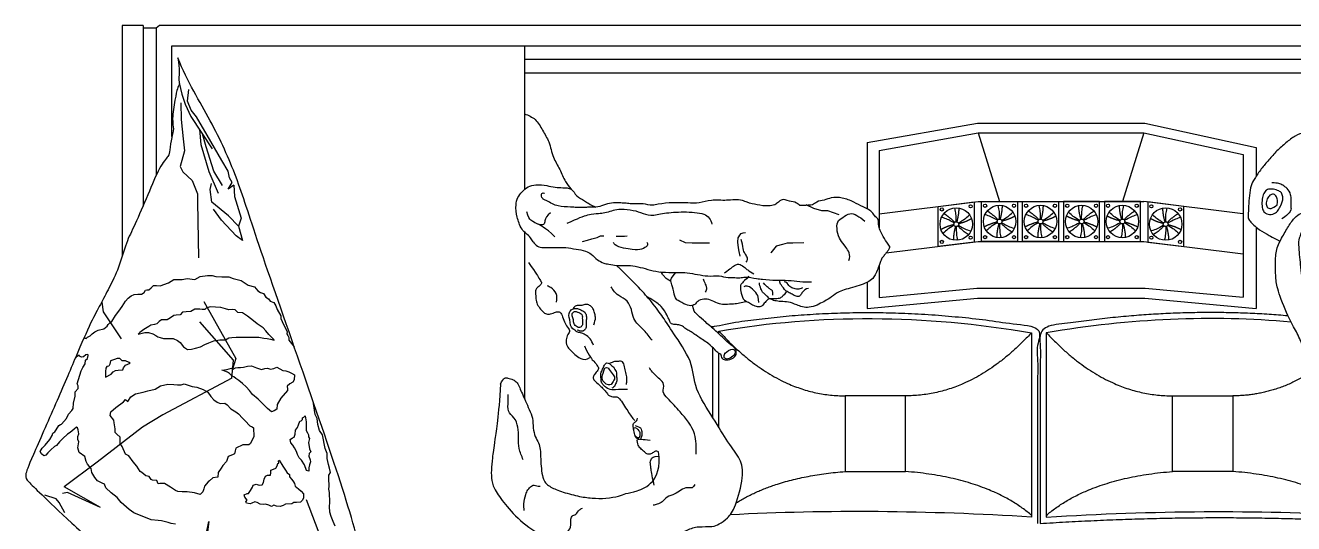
# Model space of a CAD drawing. Header units: metres. Extents: x -22.6 to 47.7, y -9.5 to 1.5.
# Drawn here: x -0.992 to 2.111, y -4.227 to -3.007 of the extents above; entities that cross this region are included whole.
import ezdxf

# ---------------------------------------------------------------- set-up
doc = ezdxf.new("R2010")
doc.units = ezdxf.units.M
for name, color, linetype in [('deco', 7, 'Continuous'), ('furgoone', 7, 'Continuous'), ('persone', 7, 'Continuous'), ('sound', 7, 'Continuous')]:
    doc.layers.add(name, color=color, linetype=linetype)

msp = doc.modelspace()

# ---------------------------------------------------------------- hatches: boundary and pattern name
at = {"layer": 'persone', "transparency": 33554534}
h = msp.add_hatch(dxfattribs=at)
h.set_pattern_fill('ANGLE', color=256)
h.set_pattern_definition([(0, (-29.6444, 4.653), (0, 6.985), [5.08, -1.905]), (90, (-29.6444, 4.653), (-6.985, 4e-16), [5.08, -1.905])])
h.paths.add_polyline_path([(0.2807, -4.8122), (0.3243, -4.6641), (0.3802, -4.509), (0.3638, -4.4367), (0.3461, -4.3808), (0.3226, -4.3227), (0.3406, -4.2254), (0.3215, -4.1852), (0.2752, -4.1539), (0.2445, -4.1688), (0.2374, -4.2058), (0.2368, -4.2458), (0.2276, -4.2658), (0.2119, -4.2741), (0.211, -4.2956), (0.2318, -4.3064), (0.2567, -4.3239), (0.2667, -4.3463), (0.2642, -4.4168), (0.2711, -4.4899), (0.2779, -4.5171), (0.2356, -4.5662), (0.226, -4.5676), (0.1838, -4.6126), (0.1415, -4.663), (0.1224, -4.6971), (0.1019, -4.7066), (0.0842, -4.7066), (0.0714, -4.6999), (0.078, -4.6273), (0.0626, -4.6031), (0.0626, -4.5635), (0.0339, -4.5349), (-0.0233, -4.5063), (-0.1003, -4.5063), (-0.1422, -4.5305), (-0.1532, -4.5789), (-0.151, -4.6603), (-0.1047, -4.7021), (-0.0739, -4.7351), (-0.0651, -4.7571), (-0.0739, -4.7813), (-0.0981, -4.8121), (-0.1488, -4.8451), (-0.1818, -4.8825), (-0.2126, -4.9705), (-0.2456, -4.9507), (-0.3073, -4.9419), (-0.3403, -4.9595), (-0.3117, -4.9925), (-0.2302, -5.0365), (-0.1774, -5.0739), (-0.1708, -5.1861), (-0.1664, -5.2631), (-0.1047, -5.3027), (-0.0761, -5.2917), (-0.0541, -5.2521), (-0.0563, -5.2059), (-0.0475, -5.1355), (-0.0365, -5.1663), (-0.0189, -5.2169), (-0.0145, -5.3115), (-0.0013, -5.3357), (-0.0145, -5.3643), (-0.0255, -5.4325), (-0.0498, -5.5764), (-0.0542, -5.7436), (-0.0586, -5.8712), (-0.0299, -6.1792), (-0.0255, -6.2452), (-0.0365, -6.265), (-0.0255, -6.3046), (-0.0189, -6.3464), (-0.0696, -6.4124), (-0.0608, -6.4454), (0.0713, -6.4476), (0.1374, -6.4058), (0.1285, -6.3574), (0.1594, -6.3002), (0.1528, -6.2804), (0.1418, -6.2364), (0.1396, -6.1946), (0.1219, -6.1374), (0.1241, -5.9922), (0.1109, -5.8712), (0.1616, -5.6424), (0.1792, -5.495), (0.2078, -5.4884), (0.3201, -5.7194), (0.3707, -5.8316), (0.3663, -6.0076), (0.3773, -6.1418), (0.3663, -6.1726), (0.3663, -6.1946), (0.3553, -6.2144), (0.3663, -6.243), (0.3773, -6.2804), (0.3796, -6.3402), (0.4148, -6.3622), (0.4589, -6.3754), (0.5051, -6.426), (0.5733, -6.4348), (0.6305, -6.4282), (0.635, -6.404), (0.6173, -6.3556), (0.5711, -6.3204), (0.5337, -6.2984), (0.5337, -6.2698), (0.5469, -6.2412), (0.5491, -6.2148), (0.5315, -6.1818), (0.5359, -6.1554), (0.5403, -6.1378), (0.5403, -6.1092), (0.5293, -6.085), (0.5403, -6.0278), (0.5404, -5.8095), (0.5404, -5.7721), (0.5162, -5.7281), (0.4985, -5.6577), (0.4435, -5.4971), (0.3709, -5.33), (0.3513, -5.2781), (0.3556, -5.2392), (0.3426, -5.198), (0.3037, -5.055), (0.2875, -4.9366)])

# ---------------------------------------------------------------- linework, layer by layer
at = {"layer": 'deco'}
for points in [[(-0.6332, -3.279), (-0.6332, -3.0576), (0.2293, -3.0576), (0.2293, -3.4088)], [(-0.6157, -3.1476), (-0.6094, -3.176), (-0.6008, -3.1999), (-0.587, -3.2307), (-0.5346, -3.3092)], [(-0.4858, -3.3916), (-0.4923, -3.3804), (-0.4959, -3.3644), (-0.511, -3.3384), (-0.5473, -3.2758), (-0.5734, -3.2309), (-0.5866, -3.2145), (-0.5954, -3.1926), (-0.5922, -3.1645)], [(-0.6116, -3.197), (-0.6105, -3.2379), (-0.6055, -3.2851), (-0.6024, -3.3146), (-0.6132, -3.3526), (-0.6064, -3.3655), (-0.5836, -3.3873), (-0.571, -3.4198), (-0.571, -3.44), (-0.5685, -3.576)], [(-0.5661, -3.262), (-0.5624, -3.2985), (-0.5428, -3.3649), (-0.5199, -3.4184)], [(-0.5099, -3.3991), (-0.5306, -3.3638), (-0.5492, -3.3047), (-0.5589, -3.2727)], [(-0.4821, -3.3985), (-0.4806, -3.4264), (-0.4642, -3.4788), (-0.4702, -3.4985), (-0.4953, -3.4738), (-0.5361, -3.4402), (-0.5401, -3.4089), (-0.5364, -3.394)], [(-0.4821, -3.3985), (-0.4959, -3.408), (-0.4858, -3.3916)], [(-0.4702, -3.4985), (-0.4604, -3.5335), (-0.4764, -3.5227), (-0.5119, -3.4844), (-0.5317, -3.457)], [(0.9988, -3.471), (0.9716, -3.461), (0.9564, -3.461), (0.9374, -3.4558), (0.9184, -3.4467)], [(0.2293, -3.5132), (0.2293, -3.9215)], [(0.3711, -3.5359), (0.3831, -3.5327), (0.3939, -3.5299), (0.4072, -3.5264), (0.4155, -3.5222), (0.4232, -3.5222)], [(0.4805, -3.5234), (0.4737, -3.5242), (0.4648, -3.5242), (0.4536, -3.5242)], [(0.6817, -3.5407), (0.6556, -3.5403), (0.6392, -3.54), (0.6235, -3.5398), (0.6095, -3.5327)], [(0.9124, -3.5399), (0.8861, -3.5405), (0.872, -3.5405), (0.8604, -3.5437), (0.8453, -3.5479), (0.8453, -3.5479), (0.8322, -3.5642), (0.8322, -3.5642)], [(-0.8478, -3.7707), (-0.8461, -3.7726), (-0.8434, -3.7733), (-0.8399, -3.7706), (-0.8334, -3.7669), (-0.8283, -3.7621), (-0.8217, -3.7574), (-0.8135, -3.7535), (-0.8003, -3.7503), (-0.792, -3.7434), (-0.7896, -3.7396), (-0.7854, -3.7354), (-0.7823, -3.733), (-0.78, -3.7319), (-0.7717, -3.7171), (-0.7654, -3.7098), (-0.7594, -3.7008), (-0.7548, -3.6955), (-0.7467, -3.6821), (-0.7402, -3.6749), (-0.7334, -3.669), (-0.7257, -3.6661), (-0.7165, -3.6651), (-0.708, -3.6651), (-0.7009, -3.6611), (-0.6983, -3.6555), (-0.6944, -3.6547), (-0.6895, -3.6542), (-0.6844, -3.6494), (-0.6787, -3.6441), (-0.6711, -3.6443), (-0.6624, -3.645), (-0.6416, -3.6377), (-0.6286, -3.629), (-0.6085, -3.629), (-0.5959, -3.6272), (-0.5772, -3.6294), (-0.5641, -3.622), (-0.5462, -3.6194), (-0.5345, -3.6198), (-0.5262, -3.622), (-0.5109, -3.6229), (-0.4944, -3.6229), (-0.4835, -3.6272), (-0.4639, -3.632), (-0.4465, -3.6429), (-0.4312, -3.6473), (-0.4231, -3.657), (-0.4165, -3.6613), (-0.4089, -3.6635), (-0.4035, -3.6722), (-0.3972, -3.6766), (-0.3927, -3.6819), (-0.3837, -3.6859), (-0.3792, -3.6941), (-0.3756, -3.7029), (-0.3667, -3.7183), (-0.3667, -3.7244), (-0.36, -3.7391), (-0.3518, -3.7562), (-0.3522, -3.762), (-0.3496, -3.7666), (-0.3476, -3.7709), (-0.3472, -3.7777), (-0.334, -3.7941)], [(-0.8052, -3.6846), (-0.8018, -3.7085), (-0.7572, -3.7743)], [(-0.5555, -3.6834), (-0.4767, -3.8224), (-0.4848, -3.8486)], [(-0.3851, -3.7756), (-0.3964, -3.7635), (-0.4036, -3.7551), (-0.4101, -3.7478), (-0.425, -3.7374), (-0.4334, -3.7301), (-0.4487, -3.7189), (-0.4608, -3.7112), (-0.4717, -3.71), (-0.479, -3.7036), (-0.4842, -3.7023), (-0.4943, -3.7036), (-0.5023, -3.7011), (-0.514, -3.6975), (-0.5269, -3.6967), (-0.5394, -3.6963), (-0.5495, -3.6995), (-0.5527, -3.7027), (-0.5595, -3.7023), (-0.5648, -3.7015), (-0.5769, -3.7015), (-0.5873, -3.7076), (-0.5982, -3.708), (-0.6071, -3.7088), (-0.6135, -3.716), (-0.6232, -3.7164), (-0.6284, -3.7172), (-0.6365, -3.7229), (-0.645, -3.7277), (-0.6587, -3.7281), (-0.6647, -3.7321), (-0.6699, -3.7378), (-0.6756, -3.739), (-0.6849, -3.741), (-0.6897, -3.7442), (-0.7018, -3.7515), (-0.7119, -3.7587), (-0.7159, -3.7627), (-0.6994, -3.7591), (-0.6905, -3.7587), (-0.6804, -3.7619), (-0.6728, -3.7663), (-0.6675, -3.7692), (-0.6619, -3.7716), (-0.6538, -3.7736), (-0.6429, -3.7736), (-0.6305, -3.774), (-0.62, -3.7788), (-0.6135, -3.7833), (-0.6047, -3.7941), (-0.5954, -3.8006), (-0.5853, -3.7994), (-0.5757, -3.7973), (-0.5632, -3.7941), (-0.5527, -3.7885), (-0.5434, -3.7845), (-0.5309, -3.7792), (-0.516, -3.7772), (-0.5023, -3.7772), (-0.4939, -3.772), (-0.487, -3.7708), (-0.4761, -3.7704), (-0.4673, -3.77), (-0.4495, -3.77), (-0.4362, -3.77), (-0.4209, -3.77), (-0.4084, -3.7728), (-0.4, -3.774), (-0.3923, -3.7756), (-0.3835, -3.7776), (-0.3851, -3.7756)], [(-0.487, -3.8707), (-0.4826, -3.8265), (-0.5651, -3.7328)], [(-0.6246, -4.2277), (-0.6353, -4.2263), (-0.6426, -4.2242), (-0.6589, -4.2196), (-0.667, -4.2191), (-0.6843, -4.2171), (-0.7263, -4.2002), (-0.7379, -4.192), (-0.7578, -4.1749), (-0.7674, -4.1626), (-0.7817, -4.1517), (-0.7954, -4.1394), (-0.7982, -4.1305), (-0.8043, -4.1277), (-0.8153, -4.1216), (-0.8221, -4.1134), (-0.8296, -4.1017), (-0.831, -4.0915), (-0.8399, -4.0812), (-0.8433, -4.0744), (-0.8461, -4.0628), (-0.8604, -4.0525), (-0.8632, -4.0416), (-0.8615, -4.0269), (-0.8639, -4.021), (-0.8637, -4.0135), (-0.861, -4.0071), (-0.8631, -3.9974), (-0.8647, -3.9923), (-0.8669, -3.9905), (-0.8728, -3.9958), (-0.8827, -4.0039), (-0.8886, -4.0076), (-0.8999, -4.0183), (-0.9082, -4.0269), (-0.9158, -4.0355), (-0.9209, -4.0382), (-0.9297, -4.0465), (-0.9367, -4.0538), (-0.9421, -4.0589), (-0.9469, -4.0607), (-0.9528, -4.0556), (-0.9555, -4.0505), (-0.9512, -4.0422), (-0.9437, -4.0344), (-0.9321, -4.021), (-0.9265, -4.0111), (-0.9244, -4.0057), (-0.9201, -4.002), (-0.9163, -3.9969), (-0.9104, -3.9867), (-0.9061, -3.9837), (-0.9034, -3.9832), (-0.8911, -3.9694), (-0.8862, -3.9586), (-0.8784, -3.9495), (-0.8747, -3.9449), (-0.8741, -3.9315), (-0.8699, -3.9149), (-0.8701, -3.9042), (-0.8626, -3.8964), (-0.8629, -3.8894), (-0.8653, -3.8846), (-0.8552, -3.8526), (-0.8514, -3.8445), (-0.8455, -3.8359), (-0.8447, -3.827), (-0.8398, -3.8224), (-0.8385, -3.8154), (-0.839, -3.8127), (-0.8436, -3.8138), (-0.8498, -3.8187), (-0.8544, -3.8192), (-0.8592, -3.8165), (-0.8604, -3.8147), (-0.8648, -3.8176), (-0.8666, -3.8181), (-0.8694, -3.8208)], [(-0.7962, -3.8686), (-0.7817, -3.8607), (-0.7771, -3.8553), (-0.7716, -3.8519), (-0.765, -3.8511), (-0.7533, -3.8503), (-0.7521, -3.8453), (-0.7471, -3.8386), (-0.7358, -3.834), (-0.7383, -3.8324), (-0.7466, -3.8286), (-0.7554, -3.8282), (-0.7608, -3.8228), (-0.7671, -3.8224), (-0.7742, -3.8249), (-0.7833, -3.8286), (-0.7854, -3.8361), (-0.7875, -3.8411), (-0.7925, -3.8424), (-0.7954, -3.8461), (-0.7958, -3.8544), (-0.7962, -3.8607), (-0.7962, -3.8673), (-0.7962, -3.8686)], [(-0.3335, -3.8625), (-0.3343, -3.875), (-0.3379, -3.8807), (-0.3448, -3.8843), (-0.3512, -3.8899), (-0.3508, -3.8976), (-0.3504, -3.9012), (-0.3668, -3.9193), (-0.3759, -3.9355), (-0.3765, -3.9464), (-0.3836, -3.9509), (-0.3901, -3.9535), (-0.3998, -3.9451), (-0.4101, -3.9342), (-0.4224, -3.9225), (-0.4359, -3.9109), (-0.4437, -3.9013), (-0.4521, -3.8922), (-0.4605, -3.8838), (-0.4695, -3.8767), (-0.4769, -3.8717), (-0.4818, -3.8677), (-0.4861, -3.8661), (-0.4899, -3.8621), (-0.4924, -3.8591), (-0.4975, -3.8558), (-0.5081, -3.852), (-0.5114, -3.8512), (-0.4987, -3.8492), (-0.4878, -3.8466), (-0.4838, -3.8487), (-0.4782, -3.8456), (-0.4721, -3.8444), (-0.4658, -3.8444), (-0.4582, -3.8439), (-0.4486, -3.8416), (-0.4384, -3.8406), (-0.4268, -3.8456), (-0.4138, -3.8497), (-0.4062, -3.8472), (-0.3997, -3.8464), (-0.3918, -3.8487), (-0.3839, -3.8472), (-0.3763, -3.8436), (-0.3619, -3.8517), (-0.3545, -3.8527), (-0.3475, -3.8555), (-0.3406, -3.8583), (-0.3335, -3.8625)], [(-0.487, -3.8707), (-0.6558, -3.9601), (-0.7056, -3.9906), (-0.816, -4.0761), (-0.8972, -4.1366)], [(-0.4339, -3.9922), (-0.4332, -4.0132), (-0.4411, -4.0303), (-0.4451, -4.0335), (-0.4602, -4.0342), (-0.4766, -4.0421), (-0.4786, -4.0486), (-0.4806, -4.0559), (-0.4852, -4.0585), (-0.4957, -4.0624), (-0.4996, -4.0743), (-0.5088, -4.0841), (-0.5128, -4.0907), (-0.52, -4.1019), (-0.5207, -4.113), (-0.5332, -4.115), (-0.5417, -4.1216), (-0.545, -4.1248), (-0.5536, -4.1347), (-0.5549, -4.1419), (-0.5575, -4.1485), (-0.5641, -4.1557), (-0.5779, -4.1511), (-0.5963, -4.1485), (-0.6081, -4.1485), (-0.6187, -4.1478), (-0.6246, -4.1459), (-0.6371, -4.1373), (-0.6515, -4.1281), (-0.6627, -4.1281), (-0.6673, -4.1294), (-0.67, -4.1209), (-0.6805, -4.1202), (-0.6838, -4.1183), (-0.689, -4.1117), (-0.6969, -4.1097), (-0.7068, -4.1012), (-0.7114, -4.0992), (-0.7193, -4.0861), (-0.7278, -4.0756), (-0.739, -4.0605), (-0.7469, -4.0565), (-0.7554, -4.0381), (-0.76, -4.0309), (-0.76, -4.0151), (-0.7679, -4.0079), (-0.7719, -4.004), (-0.7719, -3.9948), (-0.7745, -3.9803), (-0.7752, -3.9738), (-0.7844, -3.9619), (-0.7831, -3.9534), (-0.7706, -3.9427), (-0.7522, -3.9289), (-0.7469, -3.923), (-0.741, -3.9276), (-0.7337, -3.9164), (-0.7226, -3.9092), (-0.7035, -3.9046), (-0.6923, -3.9019), (-0.6746, -3.8973), (-0.6614, -3.8895), (-0.643, -3.8855), (-0.6285, -3.8862), (-0.6193, -3.8868), (-0.6108, -3.8868), (-0.6035, -3.8849), (-0.5838, -3.8908), (-0.5726, -3.8927), (-0.5568, -3.8987), (-0.5457, -3.9052), (-0.5384, -3.9157), (-0.5312, -3.9236), (-0.5227, -3.9295), (-0.5154, -3.9328), (-0.5036, -3.9322), (-0.4983, -3.9361), (-0.4891, -3.946), (-0.4773, -3.9532), (-0.4707, -3.9584), (-0.4608, -3.9683), (-0.4543, -3.9749), (-0.4431, -3.9873), (-0.4367, -3.9902)], [(-0.2342, -4.2326), (-0.239, -4.2218), (-0.2434, -4.209), (-0.2474, -4.199), (-0.2479, -4.1851), (-0.2466, -4.1751), (-0.2476, -4.1503), (-0.2495, -4.1424), (-0.2487, -4.1354), (-0.2487, -4.1283), (-0.2497, -4.1228), (-0.2497, -4.1083), (-0.2455, -4.1013), (-0.2479, -4.0913), (-0.2505, -4.0818), (-0.2532, -4.067), (-0.2534, -4.0549), (-0.2582, -4.0431), (-0.265, -4.0094), (-0.2726, -3.9987), (-0.2765, -3.9837), (-0.2784, -3.9695), (-0.2826, -3.9596), (-0.2849, -3.9491), (-0.288, -3.9269)], [(-0.3076, -3.9627), (-0.3045, -3.9778), (-0.3047, -3.988), (-0.3045, -3.9989), (-0.3019, -4.0048), (-0.2994, -4.0093), (-0.2989, -4.0142), (-0.2968, -4.0183), (-0.2989, -4.0279), (-0.2971, -4.0439), (-0.2933, -4.0508), (-0.2976, -4.0551), (-0.2986, -4.0612), (-0.2955, -4.0704), (-0.2945, -4.0755), (-0.2968, -4.0831), (-0.2981, -4.0902), (-0.2981, -4.0979), (-0.304, -4.0968), (-0.3086, -4.0828), (-0.3165, -4.0716), (-0.3221, -4.0653), (-0.3264, -4.0574), (-0.3284, -4.0505), (-0.3335, -4.0416), (-0.3379, -4.035), (-0.3427, -4.0291), (-0.3442, -4.0211), (-0.3381, -4.0168), (-0.3343, -4.015), (-0.3317, -4.0074), (-0.3307, -3.9977), (-0.3261, -3.9911), (-0.3236, -3.9847), (-0.3208, -3.976), (-0.317, -3.9748), (-0.3142, -3.9722), (-0.3139, -3.9676), (-0.3103, -3.9664), (-0.3076, -3.9627)], [(-0.4367, -3.9902), (-0.4339, -3.9922)], [(-0.371, -4.0716), (-0.3616, -4.0859), (-0.3555, -4.0958), (-0.3514, -4.1027), (-0.3456, -4.1068), (-0.3456, -4.1121), (-0.3403, -4.1183), (-0.3358, -4.124), (-0.3338, -4.1281), (-0.3317, -4.1354), (-0.3235, -4.1416), (-0.3174, -4.1473), (-0.3117, -4.1538), (-0.3113, -4.1583), (-0.3117, -4.1637), (-0.3137, -4.1694), (-0.3186, -4.1743), (-0.3289, -4.1747), (-0.335, -4.1747), (-0.3403, -4.1784), (-0.3551, -4.1792), (-0.3612, -4.1821), (-0.3686, -4.1849), (-0.3776, -4.1837), (-0.3841, -4.1817), (-0.3895, -4.1845), (-0.396, -4.1812), (-0.4042, -4.1788), (-0.4099, -4.18), (-0.4177, -4.1788), (-0.4251, -4.1747), (-0.4308, -4.1731), (-0.4382, -4.1763), (-0.4419, -4.1784), (-0.4509, -4.1767), (-0.4525, -4.1731), (-0.4496, -4.1694), (-0.4546, -4.1616), (-0.4562, -4.1559), (-0.4496, -4.153), (-0.4464, -4.153), (-0.441, -4.1457), (-0.4365, -4.1375), (-0.4349, -4.1322), (-0.4271, -4.1305), (-0.4202, -4.1322), (-0.4128, -4.1318), (-0.4091, -4.126), (-0.4075, -4.1178), (-0.4046, -4.1109), (-0.3993, -4.1084), (-0.3923, -4.1084), (-0.3911, -4.1027), (-0.3911, -4.0958), (-0.3845, -4.0933), (-0.3792, -4.0909), (-0.3759, -4.0855), (-0.3743, -4.0798), (-0.3719, -4.0786), (-0.3723, -4.0733), (-0.3714, -4.072)], [(-0.8953, -4.2003), (-0.9089, -4.1747), (-0.9167, -4.1664), (-0.9446, -4.1569)], [(-0.8079, -4.1873), (-0.8888, -4.1508), (-0.9011, -4.1531)], [(-0.8079, -4.1873), (-0.8972, -4.1366)], [(-0.3048, -4.1676), (-0.2301, -4.3651), (-0.1678, -4.6558)], [(-0.5767, -4.5146), (-0.5887, -4.4766), (-0.5564, -4.3349), (-0.5564, -4.2848), (-0.5431, -4.2214)], [(-0.5431, -4.2214), (-0.5511, -4.2849), (-0.5404, -4.3171), (-0.5767, -4.5146)]]:
    msp.add_lwpolyline(points, dxfattribs=at)
for points in [[(-0.6189, -3.087), (-0.5953, -3.1459), (-0.535, -3.2415), (-0.473, -3.3796), (-0.4319, -3.5144), (-0.3179, -3.8399), (-0.2127, -4.1442), (-0.1578, -4.3364), (-0.1282, -4.5222), (-0.0966, -4.7268), (-0.0966, -4.7492), (-0.1123, -4.7674), (-0.1936, -4.7983), (-0.2968, -4.8581), (-0.3269, -4.874), (-0.3453, -4.9108), (-0.3678, -4.9325), (-0.3999, -4.9535), (-0.4077, -4.9488), (-0.4103, -4.9373), (-0.4239, -4.8788), (-0.4402, -4.8406), (-0.4711, -4.7469), (-0.4747, -4.7166), (-0.4889, -4.703), (-0.5271, -4.6041), (-0.6152, -4.4917), (-0.7743, -4.3199), (-0.8843, -4.2207), (-0.959, -4.149), (-0.987, -4.122), (-0.9944, -4.1109), (-0.9812, -4.0767), (-0.9148, -3.928), (-0.8669, -3.8144), (-0.8295, -3.7283), (-0.8084, -3.6914), (-0.7873, -3.6499), (-0.7631, -3.6025), (-0.7447, -3.5359), (-0.7262, -3.5006), (-0.6909, -3.4207), (-0.6635, -3.3504), (-0.6388, -3.3251), (-0.6398, -3.3167), (-0.634, -3.2788), (-0.6277, -3.2609), (-0.634, -3.2415), (-0.6256, -3.1855), (-0.6193, -3.1586), (-0.6166, -3.155), (-0.614, -3.1513), (-0.6182, -3.1413), (-0.614, -3.116), (-0.6189, -3.087)], [(2.0849, -3.428), (2.0849, -3.4372), (2.0794, -3.4489), (2.0739, -3.46), (2.065, -3.4692), (2.047, -3.4714), (2.0374, -3.4636), (2.0338, -3.4548), (2.033, -3.4357), (2.0363, -3.421), (2.0422, -3.4107), (2.0522, -3.4074), (2.065, -3.4085), (2.0786, -3.414), (2.0816, -3.417), (2.0849, -3.428), (2.0849, -3.428)], [(2.1048, -3.4556), (2.1059, -3.4376), (2.1051, -3.4195), (2.0959, -3.406), (2.0838, -3.3979), (2.0761, -3.3942), (2.0658, -3.3927), (2.058, -3.3927)], [(2.0705, -3.4467), (2.0658, -3.4519), (2.0544, -3.457), (2.0455, -3.4537), (2.0426, -3.4416), (2.0477, -3.4287), (2.0547, -3.4207), (2.0643, -3.4195), (2.0713, -3.4295), (2.072, -3.4361), (2.0705, -3.4467)], [(0.3037, -3.5246), (0.2795, -3.5011), (0.2542, -3.4905), (0.2442, -3.4846), (0.2383, -3.4775), (0.2347, -3.4634)], [(0.2931, -3.4663), (0.2842, -3.4734), (0.2766, -3.484), (0.2795, -3.5011), (0.2542, -3.4905)], [(0.3338, -3.4917), (0.3603, -3.4793), (0.3869, -3.4687), (0.4123, -3.4681), (0.4247, -3.4651), (0.4442, -3.4616), (0.4566, -3.4557), (0.4897, -3.4581), (0.5133, -3.4646), (0.5376, -3.4752), (0.5683, -3.4663), (0.6179, -3.4628), (0.6746, -3.4663), (0.6847, -3.4817), (0.6876, -3.4941)], [(1.0228, -3.5827), (1.0287, -3.5696), (1.0139, -3.5459), (1.0014, -3.5346), (0.9931, -3.5108), (0.9936, -3.4859), (1.0067, -3.4782), (1.0263, -3.4651), (1.0412, -3.4717), (1.0555, -3.4806), (1.062, -3.4865)], [(2.8196, -3.8783), (2.8269, -3.8829), (2.8269, -3.8982), (2.8276, -3.9108), (2.8272, -3.9206), (2.8269, -3.9286), (2.8255, -3.9377), (2.8168, -3.9398), (2.8105, -3.9433), (2.807, -3.9545), (2.7992, -3.9646), (2.7883, -3.9804), (2.7735, -3.9987), (2.7645, -4.0217), (2.7483, -4.0363), (2.7393, -4.0481), (2.7168, -4.0688), (2.6988, -4.0862), (2.6662, -4.1003), (2.6482, -4.1109), (2.6336, -4.1154), (2.6139, -4.1177), (2.5965, -4.116), (2.583, -4.1064), (2.56, -4.1059), (2.5497, -4.1065), (2.5274, -4.0902), (2.5027, -4.0801), (2.4547, -4.0565), (2.4351, -4.0475), (2.3946, -4.0346), (2.3766, -4.0279), (2.3648, -4.0222), (2.353, -4.0155), (2.3283, -4.0026), (2.3081, -3.9857), (2.2974, -3.9723), (2.2833, -3.9616), (2.2564, -3.9588), (2.2482, -3.9588), (2.23, -3.9588), (2.212, -3.9319), (2.2075, -3.9229), (2.1702, -3.8563), (2.1567, -3.8429), (2.1419, -3.8245), (2.1365, -3.8002), (2.1202, -3.7587), (2.1022, -3.7328), (2.0714, -3.6554), (2.0669, -3.6293), (2.0669, -3.5898), (2.0669, -3.5548), (2.084, -3.5243), (2.1002, -3.4946), (2.1173, -3.4731), (2.1326, -3.465), (2.1451, -3.4648), (2.1508, -3.468), (2.1515, -3.473), (2.1529, -3.4758), (2.149, -3.48), (2.1465, -3.4874), (2.1423, -3.4955), (2.1338, -3.505), (2.1296, -3.5145), (2.1243, -3.5279), (2.1219, -3.5441), (2.1289, -3.6049), (2.1303, -3.6247), (2.1384, -3.6515), (2.1458, -3.6803), (2.1829, -3.7255), (2.1987, -3.7435), (2.2038, -3.7458), (2.2114, -3.7505), (2.2164, -3.7552), (2.2279, -3.7591), (2.2334, -3.7626), (2.238, -3.7675), (2.2883, -3.7766), (2.3042, -3.7942), (2.3162, -3.8102), (2.3373, -3.8324), (2.3475, -3.8477), (2.3521, -3.8637), (2.3692, -3.8808), (2.3851, -3.8933), (2.4011, -3.9035), (2.4222, -3.9172), (2.4353, -3.9309), (2.4535, -3.9474), (2.4712, -3.9576), (2.486, -3.9662), (2.5185, -3.9798), (2.539, -3.981), (2.5558, -3.9835), (2.5726, -3.9781), (2.584, -3.9644), (2.5966, -3.9519), (2.6108, -3.9377), (2.6228, -3.9303), (2.6376, -3.9223), (2.6507, -3.9189), (2.6729, -3.9092), (2.6849, -3.8961), (2.698, -3.8825)], [(2.1048, -3.4556), (2.1048, -3.4647), (2.0915, -3.4754), (2.0823, -3.4805)], [(0.7567, -3.5718), (0.7496, -3.5389), (0.7514, -3.5236), (0.7608, -3.5136), (0.7702, -3.5142)], [(0.7713, -3.5872), (0.7757, -3.5816), (0.7748, -3.5744), (0.7678, -3.5653), (0.7644, -3.5572), (0.7625, -3.5377), (0.759, -3.5317)], [(0.5283, -3.5381), (0.5324, -3.5429), (0.5283, -3.5492), (0.5125, -3.5573), (0.4893, -3.5569), (0.4487, -3.5473), (0.4469, -3.5388)], [(0.1706, -3.8851), (0.1658, -3.9645), (0.1552, -4.0308), (0.1504, -4.0664), (0.1479, -4.0964), (0.1479, -4.1215), (0.1569, -4.1457), (0.1836, -4.1835), (0.2298, -4.2313), (0.294, -4.2707), (0.3257, -4.278), (0.3547, -4.2792), (0.4122, -4.2805), (0.4522, -4.3037), (0.5219, -4.3015), (0.547, -4.3011), (0.5632, -4.2738), (0.6271, -4.2415), (0.6422, -4.2369), (0.652, -4.2337), (0.6927, -4.2345), (0.7033, -4.2291), (0.7268, -4.2138), (0.7454, -4.1902), (0.7664, -4.1076), (0.7597, -4.0693), (0.7276, -4.0301), (0.6928, -3.9706), (0.6428, -3.8957), (0.6433, -3.8314), (0.5892, -3.7551), (0.5687, -3.7215), (0.5442, -3.6883), (0.51, -3.6486), (0.4544, -3.5946)], [(0.239, -3.5876), (0.2598, -3.6162), (0.2645, -3.6277), (0.2723, -3.6365), (0.2692, -3.6433), (0.2588, -3.6495), (0.2556, -3.6558), (0.2567, -3.6683), (0.2577, -3.6844), (0.2629, -3.6953), (0.2744, -3.7088), (0.2827, -3.7146), (0.2926, -3.714), (0.3062, -3.7088), (0.3145, -3.7073), (0.3192, -3.712), (0.326, -3.7291), (0.3312, -3.7437), (0.3426, -3.7541), (0.3353, -3.7635), (0.3296, -3.7765), (0.3327, -3.7926), (0.3411, -3.8025), (0.3525, -3.8124), (0.3645, -3.8233), (0.3817, -3.8269), (0.389, -3.8202)], [(0.7188, -3.6131), (0.7342, -3.6012), (0.7419, -3.5965), (0.7472, -3.5912), (0.7596, -3.5924), (0.7721, -3.6036), (0.7721, -3.6036), (0.7851, -3.6131), (0.7904, -3.6154)], [(0.6662, -3.6278), (0.6694, -3.6353), (0.6737, -3.6443), (0.6745, -3.6502), (0.6743, -3.6564), (0.6712, -3.6605)], [(0.7785, -3.6214), (0.7683, -3.6304), (0.7616, -3.6383), (0.7574, -3.6435), (0.7573, -3.6482), (0.7594, -3.6683), (0.7656, -3.6796), (0.7719, -3.6825)], [(0.8022, -3.6854), (0.802, -3.674), (0.8006, -3.6662), (0.7822, -3.6468), (0.7709, -3.6446), (0.7683, -3.6455), (0.7659, -3.6471)], [(0.8272, -3.675), (0.8235, -3.6706), (0.8172, -3.6657), (0.8116, -3.6602), (0.808, -3.6538), (0.8043, -3.6416), (0.8042, -3.6376)], [(0.8369, -3.6674), (0.8377, -3.656), (0.833, -3.6551), (0.8262, -3.6501), (0.8193, -3.6433), (0.8139, -3.6373)], [(0.8693, -3.6591), (0.8677, -3.6633), (0.8619, -3.6694), (0.8565, -3.6738), (0.8525, -3.6756), (0.8471, -3.6765), (0.8417, -3.6766), (0.8314, -3.6769)], [(0.9241, -3.6509), (0.9169, -3.6524), (0.9086, -3.6604), (0.9044, -3.6687), (0.8994, -3.6725), (0.8888, -3.6687), (0.8797, -3.6623), (0.8693, -3.6591), (0.8559, -3.641), (0.854, -3.6375), (0.8537, -3.6333)], [(0.9098, -3.6497), (0.9048, -3.6524), (0.8974, -3.6534), (0.8857, -3.651), (0.8759, -3.6454), (0.8713, -3.6355), (0.8647, -3.6352)], [(0.7398, -3.8218), (0.7467, -3.815), (0.748, -3.8095), (0.7471, -3.8023), (0.7455, -3.7985), (0.7408, -3.794), (0.7291, -3.7853), (0.691, -3.7491), (0.6658, -3.7286), (0.6482, -3.7113), (0.6434, -3.7065), (0.6399, -3.693)], [(0.376, -3.7913), (0.389, -3.8202), (0.3999, -3.8293), (0.4093, -3.8423), (0.4119, -3.8485), (0.402, -3.8594), (0.3968, -3.8662), (0.3973, -3.8745), (0.4098, -3.8849), (0.4182, -3.8927), (0.427, -3.9021), (0.4338, -3.9115), (0.439, -3.9156), (0.451, -3.9167), (0.4588, -3.9146), (0.4837, -3.9541), (0.4925, -3.9675), (0.499, -3.9746)], [(0.7202, -3.8099), (0.7325, -3.7984), (0.7447, -3.7996), (0.7463, -3.8115), (0.7317, -3.823), (0.7221, -3.8252), (0.7155, -3.8188), (0.7202, -3.8099), (0.7193, -3.8089)], [(0.1706, -3.8851), (0.1781, -3.8679), (0.1889, -3.871), (0.2017, -3.8736), (0.212, -3.8813), (0.2172, -3.8936), (0.2239, -3.9091), (0.2316, -3.9265), (0.2408, -3.9476), (0.2501, -3.9682), (0.2501, -3.9934), (0.2547, -4.0144), (0.265, -4.0288), (0.2681, -4.0448), (0.2686, -4.0638), (0.2718, -4.1201), (0.2893, -4.1361), (0.3166, -4.1479), (0.3613, -4.1602), (0.3943, -4.1649), (0.4287, -4.1654), (0.4627, -4.1592), (0.4751, -4.153), (0.5023, -4.1489), (0.545, -4.1304), (0.562, -4.0897), (0.5573, -4.0506)], [(0.5371, -4.0235), (0.5275, -4.0215), (0.5135, -4.0212), (0.5037, -4.0192), (0.5, -4.0135), (0.4967, -3.9983), (0.4949, -3.9869), (0.4955, -3.9816), (0.5002, -3.9775), (0.5057, -3.9738), (0.5059, -3.9683)], [(0.4967, -3.9983), (0.4952, -3.9864), (0.5099, -3.9985), (0.5117, -4.0051), (0.5117, -4.0096), (0.5108, -4.0133), (0.5088, -4.0196), (0.5006, -4.0135)], [(0.5004, -3.9864), (0.5136, -3.9907), (0.5165, -3.9987), (0.5166, -4.0088), (0.5156, -4.0153), (0.5127, -4.0183)], [(0.5573, -4.0506), (0.5509, -4.0473), (0.5441, -4.053), (0.5369, -4.0569), (0.5289, -4.0573), (0.5211, -4.0495), (0.5105, -4.0405), (0.5068, -4.034), (0.5037, -4.0192), (0.5088, -4.0196)], [(0.5468, -4.1328), (0.5399, -4.1051), (0.5389, -4.0894), (0.536, -4.076), (0.5396, -4.0672), (0.5432, -4.0623), (0.5583, -4.0613)]]:
    msp.add_open_spline(points, degree=3, dxfattribs=at)
for points in [[(0.2293, -3.2237), (0.2554, -3.238), (0.2733, -3.264), (0.2886, -3.2927), (0.3002, -3.3303), (0.3155, -3.3599), (0.3298, -3.3895), (0.3433, -3.4083)], [(0.2502, -3.5371), (0.244, -3.527), (0.2334, -3.5169), (0.2232, -3.5062), (0.2159, -3.4911), (0.2114, -3.4765), (0.2086, -3.4467), (0.2131, -3.4288), (0.2232, -3.4147), (0.2379, -3.4029), (0.257, -3.3979), (0.2839, -3.3996), (0.3042, -3.4035), (0.3233, -3.4046), (0.3433, -3.4083), (0.357, -3.4243), (0.3761, -3.4366), (0.3856, -3.4428), (0.4036, -3.4523)], [(0.2718, -3.4282), (0.2718, -3.4185), (0.2745, -3.4174), (0.2781, -3.4183)], [(1.1223, -3.5476), (1.0994, -3.5091), (1.0955, -3.494), (1.0948, -3.4831), (1.0884, -3.476), (1.0817, -3.4669), (1.0581, -3.4517), (1.0352, -3.4401), (1.0066, -3.4299), (0.9798, -3.4295), (0.9622, -3.4348), (0.9445, -3.4397), (0.9336, -3.4464), (0.9181, -3.4478), (0.9033, -3.4478), (0.8948, -3.4422), (0.8775, -3.4373), (0.8574, -3.4348), (0.8504, -3.4401), (0.8415, -3.4464), (0.8267, -3.4493), (0.7982, -3.4464), (0.7742, -3.4404), (0.7625, -3.4359), (0.7238, -3.4355), (0.6864, -3.4359), (0.6567, -3.4415), (0.6285, -3.4419), (0.556, -3.4453), (0.5426, -3.4474), (0.5193, -3.4443), (0.488, -3.4439), (0.4745, -3.4425), (0.4619, -3.4418), (0.4418, -3.4421), (0.4036, -3.4523), (0.39, -3.4524), (0.3807, -3.4527), (0.373, -3.4529), (0.3529, -3.4527), (0.3416, -3.4522), (0.3118, -3.4491), (0.2974, -3.444), (0.2839, -3.4365), (0.2766, -3.4335), (0.2718, -3.4282)], [(0.7057, -3.6199), (0.7273, -3.6242), (0.7393, -3.6244), (0.7563, -3.6249), (0.7692, -3.6235), (0.7972, -3.627), (0.8117, -3.6284), (0.8452, -3.631), (0.8601, -3.6308), (0.9175, -3.6351), (0.9318, -3.6353)], [(0.3079, -3.6847), (0.3069, -3.6637), (0.2934, -3.6492), (0.2853, -3.6448)], [(0.5416, -3.7781), (0.5214, -3.7535), (0.4969, -3.7246), (0.4907, -3.7027), (0.4802, -3.6825), (0.46, -3.6685), (0.4468, -3.6562), (0.4416, -3.6474)], [(0.3987, -3.7401), (0.4027, -3.7213), (0.4004, -3.7109), (0.3967, -3.7005), (0.3906, -3.6941), (0.3822, -3.6901), (0.3721, -3.6921), (0.3674, -3.6931), (0.3556, -3.6935), (0.3483, -3.7001)], [(0.398, -3.7902), (0.3896, -3.7741), (0.3778, -3.7643), (0.3661, -3.7596), (0.3577, -3.7576), (0.3523, -3.7532), (0.3479, -3.7502), (0.3398, -3.7281), (0.3398, -3.7079), (0.3493, -3.7009), (0.3587, -3.7002), (0.3674, -3.7035), (0.3765, -3.7096), (0.3805, -3.7183), (0.3805, -3.7291), (0.3805, -3.7415), (0.3785, -3.7502), (0.3721, -3.7553), (0.3583, -3.7532)], [(0.3587, -3.7092), (0.3698, -3.7153), (0.3708, -3.7274), (0.3714, -3.7321), (0.3708, -3.7401), (0.3664, -3.7459), (0.3607, -3.7465), (0.3553, -3.7435), (0.3496, -3.7354), (0.3486, -3.7257), (0.3456, -3.7153), (0.3519, -3.7076), (0.3597, -3.7089)], [(0.4812, -3.8985), (0.4518, -3.899), (0.4348, -3.8971), (0.4294, -3.8939), (0.4271, -3.8923), (0.421, -3.8862), (0.4187, -3.8833), (0.417, -3.878), (0.4164, -3.869), (0.4164, -3.8583), (0.4204, -3.8491), (0.425, -3.8386), (0.4309, -3.8336), (0.4365, -3.8347), (0.4432, -3.8407), (0.4476, -3.8439), (0.4499, -3.8493), (0.4533, -3.8543), (0.4546, -3.861), (0.4548, -3.8701), (0.4546, -3.8793), (0.4523, -3.8849), (0.4506, -3.8885), (0.4472, -3.8931), (0.4428, -3.8954)], [(0.4338, -3.8458), (0.444, -3.8596), (0.4497, -3.8703), (0.4449, -3.8814), (0.4413, -3.8862), (0.4348, -3.8872), (0.4193, -3.872), (0.4235, -3.8529), (0.4271, -3.8452), (0.4331, -3.8458)], [(0.4787, -3.886), (0.4799, -3.8747), (0.4778, -3.8606), (0.4745, -3.8464), (0.4707, -3.8328), (0.4671, -3.8296), (0.456, -3.83), (0.4497, -3.8303), (0.4441, -3.8321), (0.4382, -3.8344)], [(0.6494, -4.0567), (0.6451, -4.0073), (0.6101, -3.9533), (0.5792, -3.9198), (0.5688, -3.9042), (0.5696, -3.886), (0.5601, -3.873), (0.5401, -3.8531), (0.5349, -3.8453)], [(0.2261, -4.0705), (0.2165, -4.0426), (0.213, -3.991), (0.2034, -3.9675), (0.1903, -3.9509), (0.1894, -3.929), (0.1894, -3.9107)], [(0.2286, -4.1943), (0.2275, -4.178), (0.2324, -4.1557), (0.2378, -4.1437), (0.2466, -4.135), (0.2504, -4.1328), (0.2624, -4.135), (0.2673, -4.135)], [(0.6458, -4.1311), (0.6392, -4.1388), (0.6283, -4.1388), (0.5967, -4.154), (0.5781, -4.1617), (0.5661, -4.1731), (0.5541, -4.1791), (0.5443, -4.1818)]]:
    msp.add_spline(points, degree=3, dxfattribs=at)
for points, knots in [([(2.8196, -3.8783), (2.8144, -3.8705), (2.8159, -3.8635), (2.8164, -3.8522), (2.8164, -3.8442), (2.813, -3.8329), (2.8114, -3.8259), (2.8044, -3.815), (2.7935, -3.7964), (2.7812, -3.7537), (2.763, -3.7359), (2.7071, -3.6838), (2.6889, -3.6667), (2.6613, -3.645), (2.6449, -3.6333), (2.6279, -3.614), (2.6167, -3.5999), (2.5756, -3.5647), (2.548, -3.5289), (2.5356, -3.501), (2.5221, -3.4805), (2.5104, -3.4664), (2.4816, -3.4371), (2.4435, -3.413), (2.3836, -3.3913), (2.343, -3.3679), (2.3341, -3.3571), (2.2407, -3.3055), (2.2084, -3.2802), (2.2002, -3.2667), (2.185, -3.2579), (2.1715, -3.2538), (2.1562, -3.2591), (2.138, -3.2697), (2.1151, -3.2761), (2.0922, -3.2949), (2.0699, -3.3137), (2.0499, -3.3371), (2.0317, -3.3577), (2.0147, -3.3841), (2.0059, -3.3976), (2.0029, -3.424), (2.0006, -3.4498), (2, -3.4738), (1.9982, -3.4823), (2.0235, -3.5058), (2.0403, -3.515), (2.0549, -3.5237), (2.0779, -3.5354)], [0, 0, 0, 0, 1, 2, 3, 4, 5, 6, 7, 8, 9, 10, 11, 12, 13, 14, 15, 16, 17, 18, 19, 20, 21, 22, 23, 24, 25, 26, 27, 28, 29, 30, 31, 32, 33, 34, 35, 36, 37, 38, 39, 40, 41, 42, 43, 44, 45, 45.609926, 45.609926, 45.609926, 45.609926]), ([(1.1223, -3.5476), (1.1223, -3.5519), (1.1202, -3.5574), (1.1149, -3.5632), (1.1099, -3.5698), (1.1031, -3.5775), (1.1005, -3.5847), (1.0866, -3.6226), (1.0766, -3.6319), (1.0581, -3.6408), (1.0375, -3.6466), (1.0146, -3.6538), (1.0004, -3.6576), (0.979, -3.6731), (0.9666, -3.6813), (0.924, -3.703), (0.8934, -3.6907), (0.8755, -3.6836), (0.8564, -3.6832), (0.8407, -3.6817), (0.8314, -3.6769), (0.8272, -3.675), (0.8172, -3.6854), (0.8112, -3.6944), (0.8033, -3.697), (0.7902, -3.694), (0.7787, -3.6866), (0.7719, -3.6825), (0.7547, -3.6877), (0.742, -3.6896), (0.72, -3.6903), (0.7073, -3.6903), (0.6873, -3.6806), (0.6731, -3.6757), (0.6537, -3.6802), (0.6485, -3.6891), (0.6389, -3.6945), (0.6255, -3.6927), (0.6023, -3.6793), (0.5974, -3.6746), (0.5912, -3.6438), (0.5862, -3.6342), (0.5882, -3.6251), (0.5996, -3.6119)], [0, 0, 0, 0, 1, 2, 3, 4, 5, 6, 7, 8, 9, 10, 11, 12, 13, 14, 15, 16, 17, 18, 19, 20, 21, 22, 23, 24, 25, 26, 27, 28, 29, 30, 31, 32, 33, 34, 35, 36, 37, 38, 39, 40, 40.850794, 40.850794, 40.850794, 40.850794]), ([(0.5876, -3.6345), (0.5787, -3.6289), (0.574, -3.6249), (0.569, -3.619), (0.5667, -3.6163), (0.5622, -3.6107)], [0.142375, 0.142375, 0.142375, 0.142375, 1, 2, 2.737576, 2.737576, 2.737576, 2.737576]), ([(0.7398, -3.8218), (0.732, -3.8259), (0.7234, -3.827), (0.7181, -3.8259), (0.714, -3.824), (0.7107, -3.8167), (0.7102, -3.8117), (0.7043, -3.8107), (0.6962, -3.8022), (0.6804, -3.7857), (0.6489, -3.7662), (0.6424, -3.7608), (0.6313, -3.7542), (0.6215, -3.7487), (0.6144, -3.7417), (0.6047, -3.7398), (0.5906, -3.7392), (0.5865, -3.7368), (0.5835, -3.7274), (0.5792, -3.7188), (0.5652, -3.6947), (0.5517, -3.685), (0.5293, -3.6714)], [0, 0, 0, 0, 1, 2, 3, 4, 5, 6, 7, 8, 9, 10, 11, 12, 13, 14, 15, 16, 17, 18, 19, 19.860275, 19.860275, 19.860275, 19.860275])]:
    msp.add_open_spline(points, degree=3, knots=knots, dxfattribs=at)
for points, end_tangent in [([(0.2502, -3.5371), (0.2608, -3.5475), (0.2752, -3.5509), (0.2924, -3.5509), (0.3108, -3.5509), (0.3304, -3.5509), (0.3557, -3.555), (0.3788, -3.5596), (0.3926, -3.5676), (0.4081, -3.5808), (0.4231, -3.5889), (0.4357, -3.5918), (0.4544, -3.5946), (0.4766, -3.5946), (0.5002, -3.5969), (0.5244, -3.6027), (0.5503, -3.609), (0.5825, -3.6119), (0.6274, -3.613), (0.678, -3.6206), (0.7057, -3.6199)], (0.993656, -0.112463)), ([(0.3278, -4.251), (0.3404, -4.2396), (0.3426, -4.2189), (0.3458, -4.2085), (0.3545, -4.2036), (0.3638, -4.1932), (0.3709, -4.1889)], (-0.999615, 0.027738))]:
    msp.add_spline(points, degree=3, dxfattribs=dict(at, end_tangent=end_tangent))
at = {"layer": 'furgoone'}
for points in [[(-0.7039, -3.0074), (-0.7549, -3.0074), (-0.7549, -3.5722)], [(-0.7039, -3.0074), (-0.7039, -3.4497)], [(3.9329, -3.0074), (-0.6636, -3.0074), (-0.6722, -3.0142), (-0.6722, -3.3746)], [(-0.6722, -3.0142), (-0.7039, -3.0142)], [(-0.6332, -3.1656), (-0.6332, -3.0576), (3.8539, -3.0576), (3.8539, -3.1236)], [(2.9913, -3.0906), (0.2293, -3.0906)], [(-0.6332, -3.279), (-0.6332, -3.1236)], [(0.2293, -3.1236), (2.9913, -3.1236)]]:
    msp.add_lwpolyline(points, dxfattribs=at)
at = {"layer": 'sound'}
for p, q in [((1.3393, -3.2707), (1.3916, -3.4383)), ((1.7443, -3.2707), (1.6921, -3.4383)), ((1.0679, -3.2943), (1.0679, -3.4565)), ((1.097, -3.3137), (1.097, -3.5028)), ((2.0191, -3.3059), (2.0191, -3.3771)), ((1.9872, -3.3236), (1.9872, -3.6729)), ((2.0191, -3.501), (2.0191, -3.7002)), ((1.097, -3.5942), (1.097, -3.6732)), ((1.0679, -3.6359), (1.0679, -3.7002))]:
    msp.add_line(p, q, dxfattribs=at)
for points in [[(1.0679, -3.2943), (1.3372, -3.2466), (1.7469, -3.2466), (2.0191, -3.3059)], [(1.097, -3.3137), (1.3393, -3.2707), (1.7443, -3.2707), (1.9872, -3.3236)], [(1.097, -3.4685), (1.3393, -3.4383), (1.7443, -3.4383)], [(1.9867, -3.4685), (1.7443, -3.4383)], [(1.1142, -3.5642), (1.3393, -3.5363), (1.7443, -3.5363), (1.9872, -3.5665)], [(1.097, -3.6732), (1.3361, -3.6505), (1.7481, -3.6505), (1.9872, -3.6729)], [(1.0679, -3.7002), (1.3372, -3.6747), (1.7469, -3.6747), (2.0191, -3.7002)]]:
    msp.add_lwpolyline(points, dxfattribs=at)
for points in [[(1.3295, -3.5375), (1.2416, -3.5484), (1.2416, -3.4505), (1.3295, -3.4396)], [(1.4355, -3.5363), (1.3476, -3.5363), (1.3476, -3.4383), (1.4355, -3.4383)], [(1.5357, -3.5363), (1.4478, -3.5363), (1.4478, -3.4383), (1.5357, -3.4383)], [(1.5484, -3.5363), (1.6363, -3.5363), (1.6363, -3.4383), (1.5484, -3.4383)], [(1.6481, -3.5363), (1.736, -3.5363), (1.736, -3.4383), (1.6481, -3.4383)], [(1.7542, -3.5375), (1.8421, -3.5484), (1.8421, -3.4505), (1.7542, -3.4396)], [(1.0138, -4.0991), (1.1614, -4.0991), (1.1614, -3.914), (1.0138, -3.914)], [(1.9621, -4.0991), (1.8145, -4.0991), (1.8145, -3.914), (1.9621, -3.914)]]:
    msp.add_lwpolyline(points, close=True, dxfattribs=at)
for centre, radius in [((1.2856, -3.4937), 0.0397), ((1.2503, -3.4578), 0.00398), ((1.3208, -3.4502), 0.00398), ((1.3916, -3.4873), 0.0397), ((1.3563, -3.4489), 0.00398), ((1.4268, -3.4489), 0.00398), ((1.4918, -3.4873), 0.0397), ((1.4565, -3.4489), 0.00398), ((1.527, -3.4489), 0.00398), ((1.5924, -3.4873), 0.0397), ((1.5571, -3.4489), 0.00398), ((1.6276, -3.4489), 0.00398), ((1.6921, -3.4873), 0.0397), ((1.6569, -3.4489), 0.00398), ((1.7273, -3.4489), 0.00398), ((1.7981, -3.4937), 0.0397), ((1.7629, -3.4502), 0.00398), ((1.8334, -3.4578), 0.00398), ((1.2856, -3.4937), 0.00593), ((1.3916, -3.4873), 0.00593), ((1.4918, -3.4873), 0.00593), ((1.5924, -3.4873), 0.00593), ((1.6921, -3.4873), 0.00593), ((1.7981, -3.4937), 0.00593), ((1.2503, -3.5373), 0.00398), ((1.3208, -3.5269), 0.00398), ((1.3563, -3.5257), 0.00398), ((1.4268, -3.5257), 0.00398), ((1.4565, -3.5257), 0.00398), ((1.527, -3.5257), 0.00398), ((1.5571, -3.5257), 0.00398), ((1.6276, -3.5257), 0.00398), ((1.6569, -3.5257), 0.00398), ((1.7273, -3.5257), 0.00398), ((1.7629, -3.5269), 0.00398), ((1.8334, -3.5373), 0.00398)]:
    msp.add_circle(centre, radius, dxfattribs=at)
for points, degree in [([(1.2815, -3.4894), (1.2688, -3.476), (1.2552, -3.4682)], 2), ([(1.2855, -3.4878), (1.2855, -3.4701), (1.2852, -3.4679), (1.282, -3.4542)], 3), ([(1.2873, -3.4881), (1.2925, -3.4703), (1.2925, -3.4547)], 2), ([(1.2907, -3.4908), (1.306, -3.4819), (1.3077, -3.4805), (1.318, -3.4709)], 3), ([(1.3864, -3.4844), (1.3711, -3.4755), (1.3691, -3.4747), (1.3556, -3.4706)], 3), ([(1.3876, -3.483), (1.3748, -3.4696), (1.3612, -3.4618)], 2), ([(1.3916, -3.4814), (1.3915, -3.4637), (1.3913, -3.4615), (1.3881, -3.4478)], 3), ([(1.3933, -3.4817), (1.3985, -3.4639), (1.3985, -3.4482)], 2), ([(1.3967, -3.4843), (1.412, -3.4755), (1.4138, -3.4741), (1.424, -3.4645)], 3), ([(1.3974, -3.486), (1.4153, -3.4816), (1.4289, -3.4738)], 2), ([(1.4867, -3.4844), (1.4713, -3.4755), (1.4693, -3.4747), (1.4558, -3.4706)], 3), ([(1.4878, -3.483), (1.475, -3.4696), (1.4614, -3.4618)], 2), ([(1.4918, -3.4814), (1.4918, -3.4637), (1.4915, -3.4615), (1.4883, -3.4478)], 3), ([(1.4936, -3.4817), (1.4987, -3.4639), (1.4987, -3.4482)], 2), ([(1.4969, -3.4843), (1.5122, -3.4755), (1.514, -3.4741), (1.5243, -3.4645)], 3), ([(1.4976, -3.486), (1.5155, -3.4816), (1.5291, -3.4738)], 2), ([(1.5866, -3.486), (1.5686, -3.4816), (1.5551, -3.4738)], 2), ([(1.5872, -3.4843), (1.572, -3.4755), (1.5702, -3.4741), (1.5599, -3.4645)], 3), ([(1.5906, -3.4817), (1.5854, -3.4639), (1.5854, -3.4482)], 2), ([(1.5924, -3.4814), (1.5924, -3.4637), (1.5927, -3.4615), (1.5959, -3.4478)], 3), ([(1.5964, -3.483), (1.6092, -3.4696), (1.6227, -3.4618)], 2), ([(1.5975, -3.4844), (1.6128, -3.4755), (1.6149, -3.4747), (1.6284, -3.4706)], 3), ([(1.6863, -3.486), (1.6684, -3.4816), (1.6548, -3.4738)], 2), ([(1.687, -3.4843), (1.6717, -3.4755), (1.6699, -3.4741), (1.6596, -3.4645)], 3), ([(1.6903, -3.4817), (1.6851, -3.4639), (1.6851, -3.4482)], 2), ([(1.6921, -3.4814), (1.6921, -3.4637), (1.6924, -3.4615), (1.6956, -3.4478)], 3), ([(1.6961, -3.483), (1.7089, -3.4696), (1.7225, -3.4618)], 2), ([(1.6972, -3.4844), (1.7125, -3.4755), (1.7146, -3.4747), (1.7281, -3.4706)], 3), ([(1.793, -3.4908), (1.7777, -3.4819), (1.7759, -3.4805), (1.7657, -3.4709)], 3), ([(1.7964, -3.4881), (1.7912, -3.4703), (1.7912, -3.4547)], 2), ([(1.7981, -3.4878), (1.7982, -3.4701), (1.7985, -3.4679), (1.8016, -3.4542)], 3), ([(1.8021, -3.4894), (1.8149, -3.476), (1.8285, -3.4682)], 2), ([(1.2798, -3.495), (1.2618, -3.4994), (1.2482, -3.5072)], 2), ([(1.2804, -3.4908), (1.2651, -3.482), (1.263, -3.4811), (1.2496, -3.477)], 3), ([(1.2804, -3.4967), (1.2651, -3.5055), (1.2634, -3.5069), (1.2531, -3.5165)], 3), ([(1.2838, -3.4994), (1.2786, -3.5171), (1.2786, -3.5328)], 2), ([(1.2856, -3.4997), (1.2856, -3.5173), (1.2859, -3.5195), (1.2891, -3.5332)], 3), ([(1.2896, -3.4981), (1.3023, -3.5114), (1.3159, -3.5193)], 2), ([(1.2907, -3.4967), (1.306, -3.5055), (1.3081, -3.5063), (1.3215, -3.5104)], 3), ([(1.2913, -3.4924), (1.3093, -3.488), (1.3229, -3.4802)], 2), ([(1.3858, -3.4886), (1.3678, -3.493), (1.3543, -3.5008)], 2), ([(1.3864, -3.4903), (1.3712, -3.4991), (1.3694, -3.5005), (1.3591, -3.5101)], 3), ([(1.3898, -3.493), (1.3846, -3.5107), (1.3846, -3.5264)], 2), ([(1.3916, -3.4932), (1.3916, -3.5109), (1.3919, -3.5131), (1.3951, -3.5268)], 3), ([(1.3956, -3.4917), (1.4084, -3.505), (1.4219, -3.5129)], 2), ([(1.3967, -3.4903), (1.412, -3.4991), (1.4141, -3.4999), (1.4276, -3.504)], 3), ([(1.486, -3.4886), (1.468, -3.493), (1.4545, -3.5008)], 2), ([(1.4867, -3.4903), (1.4714, -3.4991), (1.4696, -3.5005), (1.4593, -3.5101)], 3), ([(1.49, -3.493), (1.4848, -3.5107), (1.4848, -3.5264)], 2), ([(1.4918, -3.4932), (1.4918, -3.5109), (1.4921, -3.5131), (1.4953, -3.5268)], 3), ([(1.4958, -3.4917), (1.5086, -3.505), (1.5221, -3.5129)], 2), ([(1.4969, -3.4903), (1.5122, -3.4991), (1.5143, -3.4999), (1.5278, -3.504)], 3), ([(1.5872, -3.4903), (1.5719, -3.4991), (1.5699, -3.4999), (1.5564, -3.504)], 3), ([(1.5883, -3.4917), (1.5756, -3.505), (1.562, -3.5129)], 2), ([(1.5924, -3.4932), (1.5923, -3.5109), (1.592, -3.5131), (1.5888, -3.5268)], 3), ([(1.5941, -3.493), (1.5993, -3.5107), (1.5993, -3.5264)], 2), ([(1.5975, -3.4903), (1.6128, -3.4991), (1.6145, -3.5005), (1.6248, -3.5101)], 3), ([(1.5982, -3.4886), (1.6161, -3.493), (1.6297, -3.5008)], 2), ([(1.687, -3.4903), (1.6717, -3.4991), (1.6696, -3.4999), (1.6561, -3.504)], 3), ([(1.6881, -3.4917), (1.6753, -3.505), (1.6617, -3.5129)], 2), ([(1.6921, -3.4932), (1.6921, -3.5109), (1.6918, -3.5131), (1.6886, -3.5268)], 3), ([(1.6939, -3.493), (1.6991, -3.5107), (1.6991, -3.5264)], 2), ([(1.6972, -3.4903), (1.7125, -3.4991), (1.7143, -3.5005), (1.7246, -3.5101)], 3), ([(1.6979, -3.4886), (1.7158, -3.493), (1.7294, -3.5008)], 2), ([(1.7923, -3.4924), (1.7744, -3.488), (1.7608, -3.4802)], 2), ([(1.793, -3.4967), (1.7777, -3.5055), (1.7756, -3.5063), (1.7621, -3.5104)], 3), ([(1.7941, -3.4981), (1.7813, -3.5114), (1.7678, -3.5193)], 2), ([(1.7981, -3.4997), (1.7981, -3.5173), (1.7978, -3.5195), (1.7946, -3.5332)], 3), ([(1.7999, -3.4994), (1.8051, -3.5171), (1.8051, -3.5328)], 2), ([(1.8033, -3.4908), (1.8186, -3.482), (1.8206, -3.4811), (1.8341, -3.477)], 3), ([(1.8033, -3.4967), (1.8185, -3.5055), (1.8203, -3.5069), (1.8306, -3.5165)], 3), ([(1.8039, -3.495), (1.8219, -3.4994), (1.8354, -3.5072)], 2), ([(0.705, -3.7556), (0.9501, -3.7133), (1.205, -3.7146), (1.4699, -3.7597)], 3), ([(2.1048, -3.7337), (1.9112, -3.7161), (1.7116, -3.7247), (1.506, -3.7597)], 3), ([(0.705, -3.7556), (0.8479, -3.914), (1.0138, -3.914)], 2), ([(1.4695, -3.7597), (1.3273, -3.914), (1.1614, -3.914)], 2), ([(1.5064, -3.7597), (1.6486, -3.914), (1.8145, -3.914)], 2), ([(0.6903, -3.968), (0.6903, -3.8821), (0.6903, -3.7961)], 2), ([(0.705, -3.9918), (0.705, -3.9312), (0.705, -3.8707), (0.705, -3.8101)], 3), ([(2.1635, -3.8501), (2.0675, -3.914), (1.9621, -3.914)], 2), ([(0.7475, -4.1756), (0.8492, -4.1123), (1.0138, -4.0991)], 2), ([(1.4702, -4.2066), (1.363, -4.1153), (1.1614, -4.0991)], 2), ([(1.5057, -4.2066), (1.6129, -4.1153), (1.8145, -4.0991)], 2), ([(2.2709, -4.2066), (2.1637, -4.1153), (1.9621, -4.0991)], 2), ([(1.4699, -4.2106), (1.2152, -4.1948), (0.9695, -4.193), (0.7328, -4.2051)], 3)]:
    msp.add_open_spline(points, degree=degree, dxfattribs=at)
for points, degree, knots in [([(0.6903, -3.7491), (0.6903, -3.7462), (0.6903, -3.7432), (1.0718, -3.675), (1.4847, -3.7473), (1.4847, -3.9868), (1.4847, -4.2263)], 2, [1.987626, 1.987626, 1.987626, 2, 2, 3, 3, 4, 4, 4]), ([(2.0973, -3.7183), (1.8032, -3.6927), (1.4912, -3.7473), (1.4912, -3.9868), (1.4912, -4.2263)], 2, [2.244359, 2.244359, 2.244359, 3, 3, 4, 4, 4]), ([(0.705, -3.7625), (0.705, -3.7617), (0.705, -3.7609), (0.705, -3.7586), (0.705, -3.7571), (0.705, -3.7556)], 3, [1.95967313, 1.95967313, 1.95967313, 1.95967313, 1.96472577, 1.96472577, 1.9741411, 1.9741411, 1.9741411, 1.9741411]), ([(1.4699, -3.7597), (1.4699, -3.9085), (1.4699, -4.0573), (1.4699, -4.2076), (1.4699, -4.2091), (1.4699, -4.2106)], 3, [3.0259354, 3.0259354, 3.0259354, 3.0259354, 3.9577926, 3.9577926, 3.9672053, 3.9672053, 3.9672053, 3.9672053]), ([(1.506, -3.7597), (1.506, -3.9085), (1.506, -4.0573), (1.506, -4.2076), (1.506, -4.2091), (1.506, -4.2106)], 3, [3.0259354, 3.0259354, 3.0259354, 3.0259354, 3.9577926, 3.9577926, 3.9672053, 3.9672053, 3.9672053, 3.9672053]), ([(1.4912, -4.2263), (1.9043, -4.1999), (2.2856, -4.2222), (2.2856, -4.0934), (2.2856, -3.9647)], 2, [0, 0, 0, 1, 1, 1.537586, 1.537586, 1.537586]), ([(1.506, -4.2106), (1.768, -4.1944), (2.0205, -4.1929), (2.266, -4.2063), (2.2684, -4.2064), (2.2709, -4.2066)], 3, [0.0189706, 0.0189706, 0.0189706, 0.0189706, 0.9699921, 0.9699921, 0.9795983, 0.9795983, 0.9795983, 0.9795983])]:
    msp.add_open_spline(points, degree=degree, knots=knots, dxfattribs=at)

doc.saveas('drawing.dxf')
